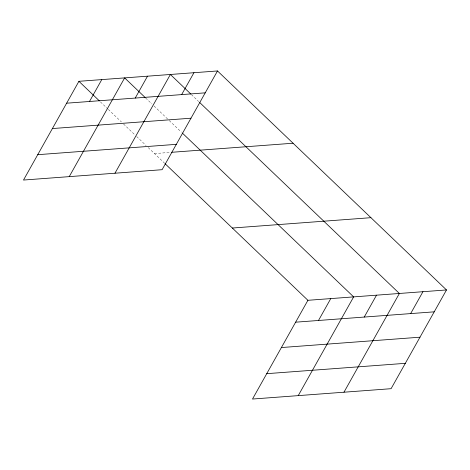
<?xml version="1.0" encoding="UTF-8"?>
<svg xmlns="http://www.w3.org/2000/svg" width="470" height="470" viewBox="0 0 470 470"><rect width="100%" height="100%" fill="white"/><g stroke="black" fill="none" stroke-linecap="round" stroke-linejoin="round"><path stroke-width="0.35" stroke-dasharray="2.35 1.76" d="M154.483 153.578L170.199 152.403M191.372 94.552L198.716 101.579M145.635 97.966L151.933 103.987M154.031 105.997L168.73 120.05M169.253 120.549L181.32 132.094M100.427 101.884L107.777 108.911M108.3 109.416L121.419 121.959M123.516 123.968L135.06 135.008M136.635 136.512L146.082 145.547M148.185 147.556L164.476 163.137"/><path stroke-width="0.7" d="M217.498 70.958L78.913 81.31L23.5 180.051L162.091 169.699L217.498 70.958L446.5 289.949L391.087 388.69L252.502 399.042L307.909 300.301L446.5 289.949M89.5 101.485L101.779 79.6M69.237 176.632L124.644 77.891L145.113 97.466M135.231 98.071L147.515 76.187M114.968 173.219L170.381 74.477L190.849 94.053M181.661 94.599L193.94 72.721M318.495 320.475L330.774 298.591M298.233 395.628L353.646 296.887L182.372 133.098M364.232 317.062L376.511 295.178M343.97 392.209L399.377 293.468L199.768 102.583M410.657 313.596L422.941 291.711M66.628 103.194L205.22 92.843M52.399 128.557L190.99 118.205M37.735 154.689L176.321 144.337M171.632 152.298L293.068 143.227M232.339 228.032L370.93 217.68M295.63 322.185L434.221 311.833M281.395 347.547L419.986 337.196M266.731 373.679L405.322 363.328M78.913 81.31L99.376 100.88M164.999 163.636L307.909 300.301"/></g></svg>
